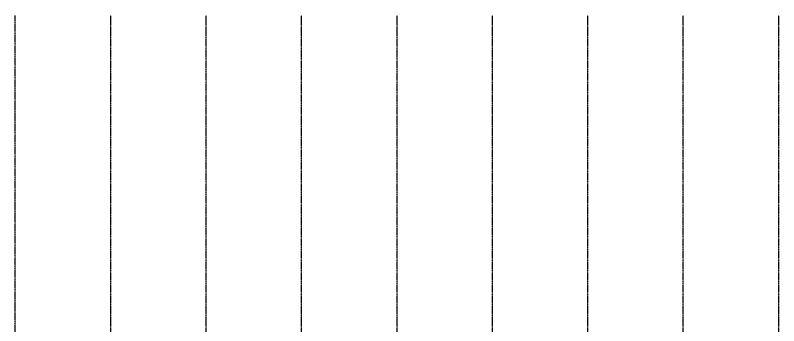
# Model space of a CAD drawing. Header units: millimetres. Extents: x -67062 to 59842, y -55557 to 30708.
# Drawn here: x -43712 to -19712, y 20963 to 30708 of the extents above; entities that cross this region are included whole.
import ezdxf

# ---------------------------------------------------------------- set-up
doc = ezdxf.new("R2010")
doc.units = ezdxf.units.MM
doc.header["$MEASUREMENT"] = 0
doc.linetypes.add('PCENTRE', pattern=[50.8, 31.75, -6.35, 6.35, -6.35])
doc.linetypes.add('PCENTRE2', pattern=[28.575, 19.05, -3.175, 3.175, -3.175])
doc.layers.add('Boundaries_and_building_grids', color=140, linetype='PCENTRE2')

msp = doc.modelspace()

# ---------------------------------------------------------------- linework, layer by layer
at = {"layer": 'Boundaries_and_building_grids', "color": 140, "linetype": 'PCENTRE', "lineweight": -3}
for p, q in [((-43712, -43392), (-43712, 30708)), ((-40712, -48892), (-40712, 30708)), ((-37712, -48892), (-37712, 30708)), ((-34712, -48892), (-34712, 30708)), ((-31712, -48892), (-31712, 30708)), ((-28712, -48892), (-28712, 30708)), ((-25712, -48892), (-25712, 30708)), ((-22712, -48892), (-22712, 30708)), ((-19712, -48892), (-19712, 30708))]:
    msp.add_line(p, q, dxfattribs=at)

doc.saveas('drawing.dxf')
